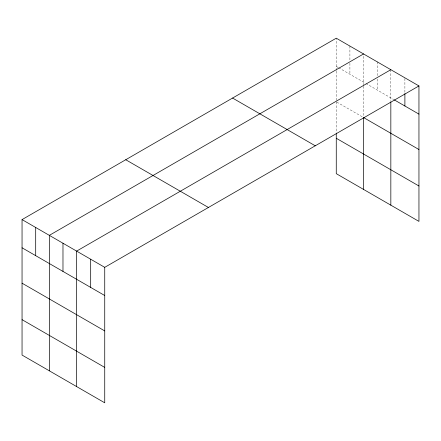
<?xml version="1.0" encoding="UTF-8"?>
<svg xmlns="http://www.w3.org/2000/svg" width="441" height="441" viewBox="0 0 441 441"><rect width="100%" height="100%" fill="white"/><g stroke="black" fill="none" stroke-linecap="round" stroke-linejoin="round"><path stroke-width="0.33" stroke-dasharray="2.21 1.65" d="M336.262 71.144L336.262 100.421M336.262 70.461L336.262 38.191M363.549 86.216L363.549 116.854M363.549 85.537L363.549 53.945M336.262 66.376L338.038 67.407M338.633 67.749L365.33 83.162M365.92 83.503L393.763 99.578M336.852 102.125L362.954 117.19M404.893 78.504L404.893 92.941M390.836 69.7L390.836 101.292M377.193 61.823L377.193 76.26M377.193 79.011L377.193 90.008M349.906 46.068L349.906 60.505M349.906 63.256L349.906 74.253M336.262 101.783L336.262 132.851"/><path stroke-width="0.66" d="M418.95 85.934L104.737 267.34L104.737 402.809L22.05 355.066L22.05 219.601L336.262 38.191L418.95 85.934L418.95 221.399L336.262 173.66L336.262 133.529M363.549 53.945L49.337 235.351L49.337 370.82M390.836 69.7L76.624 251.105L76.624 386.575M394.348 99.914L418.95 114.12M418.95 149.521L363.549 117.538L363.549 189.415M336.262 138.259L418.95 185.997M232.572 98.056L315.26 145.795M125.74 159.736L208.428 207.474M22.05 219.601L104.737 267.34M22.05 247.787L104.737 295.525M22.05 283.188L104.737 330.926M22.05 319.664L104.737 367.403M404.893 93.63L404.893 106M390.836 101.97L390.836 205.17M90.681 259.225L90.681 287.411M62.98 243.228L62.98 271.419M35.693 227.479L35.693 255.664"/></g></svg>
